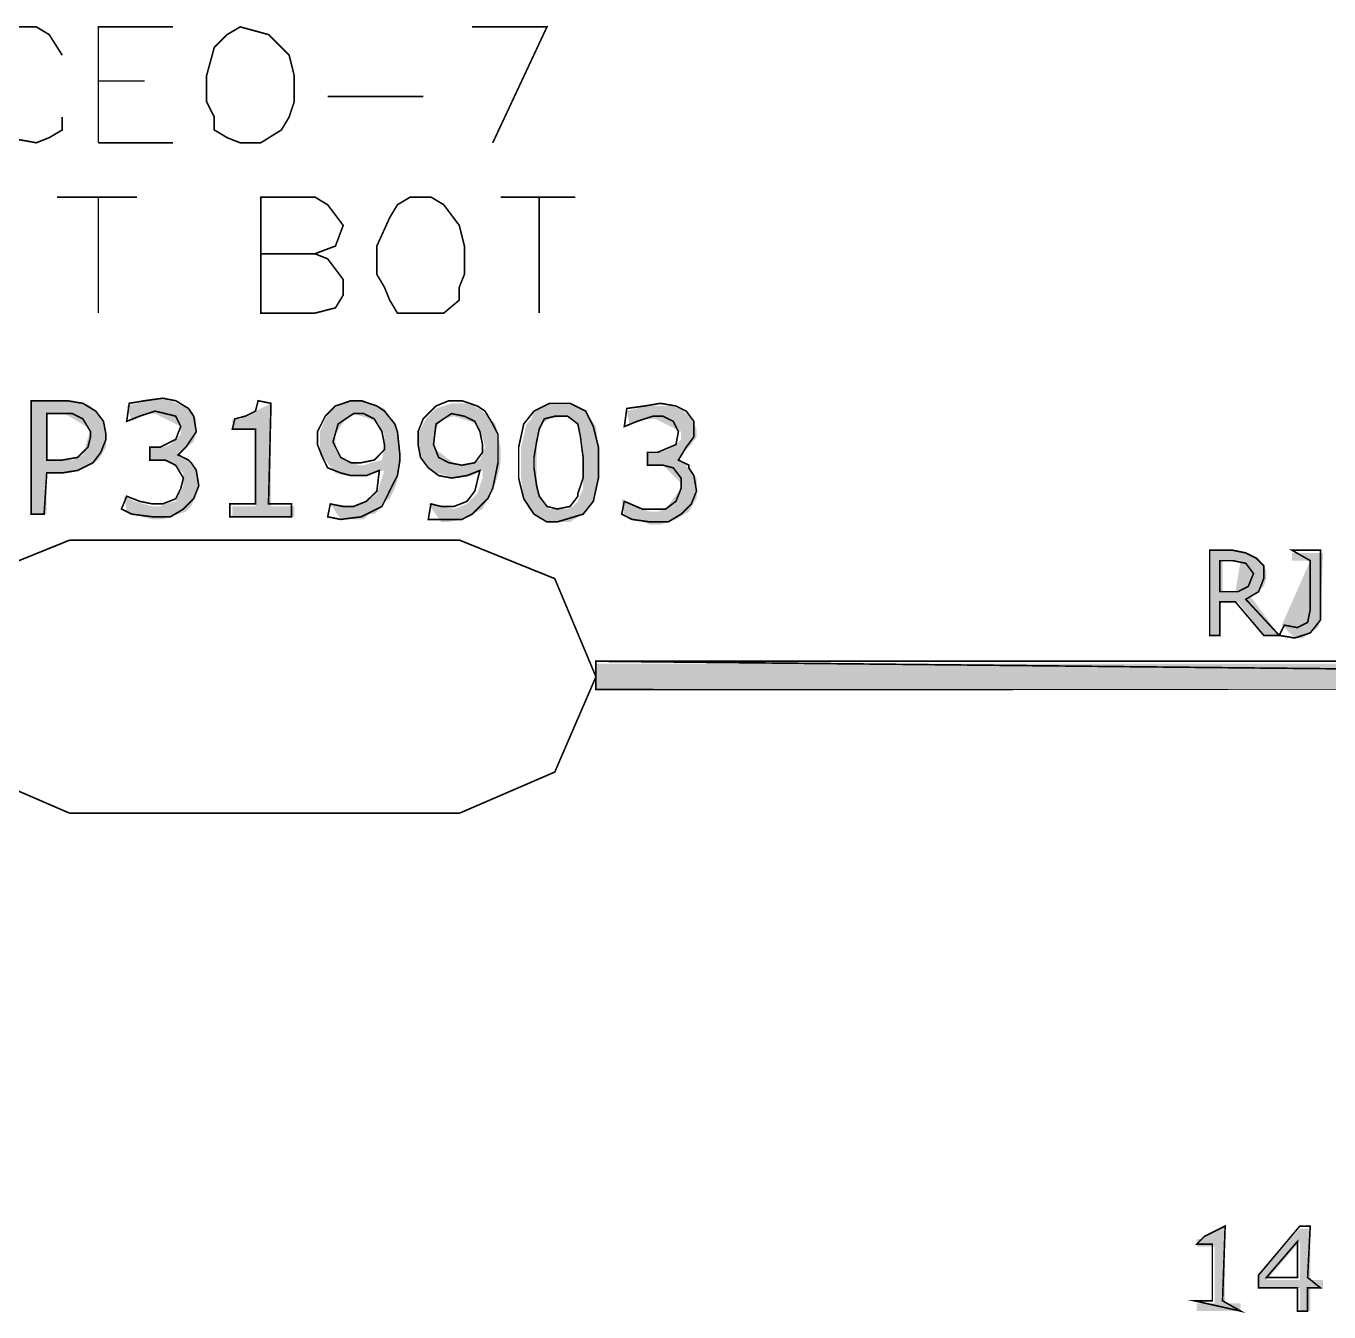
# Model space of a CAD drawing. Header units: millimetres. Extents: x 688550 to 690417, y 7458888 to 7459543.
# Drawn here: x 689582.95 to 689620.39, y 7459312.33 to 7459349.27 of the extents above; entities that cross this region are included whole.
import ezdxf

# ---------------------------------------------------------------- set-up
doc = ezdxf.new("R2010")
doc.units = ezdxf.units.MM
doc.header["$LTSCALE"] = 3
doc.header["$MEASUREMENT"] = 0
doc.layers.add('H', color=7, linetype='Continuous')
doc.layers.add('P', color=7, linetype='Continuous')

msp = doc.modelspace()

# ---------------------------------------------------------------- hatches: boundary and pattern name
at = {"layer": 'H', "linetype": 'Continuous'}
for points in [[(689583.104, 7459335.244), (689583.104, 7459338.503), (689584.141, 7459338.503), (689584.435, 7459338.427), (689584.658, 7459338.427), (689584.809, 7459338.352), (689585.103, 7459338.058), (689585.25, 7459337.613), (689585.25, 7459337.39), (689585.25, 7459337.167), (689585.032, 7459336.798), (689584.658, 7459336.575), (689584.141, 7459336.428), (689583.549, 7459336.428), (689583.549, 7459336.798), (689584.066, 7459336.798), (689584.288, 7459336.798), (689584.586, 7459336.945), (689584.809, 7459337.688), (689584.066, 7459338.133), (689583.549, 7459338.133), (689583.549, 7459336.798), (689583.549, 7459336.428), (689583.549, 7459335.244), (689583.104, 7459335.244)], [(689586.586, 7459335.093), (689586.287, 7459335.168), (689586.065, 7459335.244), (689585.846, 7459335.315), (689585.771, 7459335.76), (689586.065, 7459335.613), (689586.586, 7459335.466), (689586.808, 7459335.466), (689586.955, 7459335.538), (689587.253, 7459335.613), (689587.476, 7459336.059), (689587.476, 7459336.281), (689587.476, 7459336.428), (689587.102, 7459336.722), (689586.808, 7459336.798), (689586.51, 7459336.798), (689586.51, 7459337.167), (689586.88, 7459337.167), (689587.102, 7459337.243), (689587.4, 7459337.537), (689587.4, 7459337.76), (689586.661, 7459338.133), (689586.439, 7459338.133), (689585.993, 7459337.911), (689585.846, 7459338.352), (689586.14, 7459338.427), (689586.661, 7459338.574), (689587.102, 7459338.503), (689587.476, 7459338.352), (689587.77, 7459338.133), (689587.846, 7459337.982), (689587.846, 7459337.835), (689587.846, 7459337.613), (689587.77, 7459337.319), (689587.325, 7459337.02), (689587.846, 7459336.575), (689587.917, 7459336.281), (689587.917, 7459336.059), (689587.846, 7459335.836), (689587.699, 7459335.466), (689587.547, 7459335.315), (689587.325, 7459335.244), (689586.88, 7459335.093), (689586.586, 7459335.093)], [(689590.66, 7459335.168), (689588.883, 7459335.168), (689588.883, 7459335.466), (689589.547, 7459335.466), (689589.547, 7459337.688), (689588.883, 7459337.688), (689588.883, 7459337.982), (689589.106, 7459337.982), (689589.992, 7459338.427), (689589.992, 7459335.466), (689590.66, 7459335.466), (689590.66, 7459335.168)], [(689591.995, 7459335.093), (689591.697, 7459335.538), (689592.365, 7459335.466), (689592.734, 7459335.613), (689593.033, 7459335.836), (689593.18, 7459336.281), (689593.251, 7459336.5), (689593.18, 7459336.798), (689593.251, 7459337.243), (689593.251, 7459337.537), (689593.033, 7459337.911), (689592.365, 7459338.133), (689592.142, 7459337.982), (689591.844, 7459337.537), (689591.844, 7459337.243), (689591.844, 7459337.096), (689591.995, 7459336.873), (689592.365, 7459336.722), (689592.512, 7459336.651), (689592.659, 7459336.651), (689592.881, 7459336.722), (689593.18, 7459336.798), (689593.251, 7459336.5), (689592.957, 7459336.428), (689592.587, 7459336.353), (689592.365, 7459336.353), (689592.142, 7459336.353), (689591.844, 7459336.428), (689591.55, 7459336.798), (689591.399, 7459336.945), (689591.399, 7459337.167), (689591.399, 7459337.319), (689591.399, 7459337.613), (689591.55, 7459337.982), (689591.697, 7459338.205), (689591.92, 7459338.352), (689592.289, 7459338.503), (689592.659, 7459338.503), (689592.881, 7459338.427), (689593.251, 7459338.28), (689593.402, 7459338.058), (689593.549, 7459337.835), (689593.625, 7459337.688), (689593.696, 7459337.167), (689593.696, 7459336.722), (689593.625, 7459336.353), (689593.625, 7459336.206), (689593.549, 7459335.983), (689593.402, 7459335.685), (689593.251, 7459335.613), (689593.18, 7459335.466), (689592.957, 7459335.244), (689592.81, 7459335.244), (689592.659, 7459335.093), (689592.289, 7459335.093), (689591.995, 7459335.093)], [(689594.881, 7459335.021), (689594.511, 7459335.538), (689595.254, 7459335.391), (689595.624, 7459335.538), (689595.771, 7459335.685), (689595.918, 7459335.836), (689596.069, 7459336.281), (689596.069, 7459336.5), (689595.994, 7459336.798), (689596.141, 7459337.167), (689596.069, 7459337.466), (689595.918, 7459337.835), (689595.254, 7459338.058), (689594.956, 7459337.982), (689594.809, 7459337.835), (689594.662, 7459337.537), (689594.662, 7459337.243), (689594.734, 7459337.096), (689595.326, 7459336.651), (689595.401, 7459336.651), (689595.771, 7459336.722), (689595.994, 7459336.798), (689596.069, 7459336.5), (689595.771, 7459336.353), (689595.401, 7459336.281), (689595.179, 7459336.281), (689595.032, 7459336.353), (689594.734, 7459336.428), (689594.364, 7459336.722), (689594.288, 7459336.945), (689594.217, 7459337.167), (689594.217, 7459337.537), (689594.44, 7459337.982), (689594.587, 7459338.133), (689594.734, 7459338.28), (689595.179, 7459338.427), (689595.477, 7459338.427), (689595.7, 7459338.427), (689596.069, 7459338.205), (689596.439, 7459337.835), (689596.514, 7459337.537), (689596.586, 7459337.167), (689596.586, 7459336.722), (689596.514, 7459336.353), (689596.439, 7459336.13), (689596.363, 7459335.983), (689596.216, 7459335.685), (689596.069, 7459335.391), (689595.771, 7459335.244), (689595.624, 7459335.168), (689595.477, 7459335.093), (689595.103, 7459335.021), (689594.881, 7459335.021)], [(689598.585, 7459335.021), (689598.291, 7459335.021), (689598.367, 7459335.391), (689598.514, 7459335.391), (689598.661, 7459335.466), (689598.808, 7459335.613), (689598.959, 7459335.983), (689598.959, 7459336.206), (689598.959, 7459336.5), (689598.959, 7459336.873), (689598.959, 7459337.167), (689598.883, 7459337.613), (689598.736, 7459337.911), (689598.438, 7459338.058), (689597.993, 7459337.982), (689597.77, 7459337.835), (689597.623, 7459337.466), (689597.623, 7459337.167), (689597.623, 7459336.873), (689597.623, 7459336.722), (689597.623, 7459336.575), (689597.623, 7459336.281), (689597.699, 7459335.836), (689597.846, 7459335.538), (689597.993, 7459335.391), (689598.144, 7459335.391), (689598.367, 7459335.391), (689598.291, 7459335.021), (689597.993, 7459335.021), (689597.548, 7459335.244), (689597.401, 7459335.391), (689597.254, 7459335.685), (689597.178, 7459336.281), (689597.178, 7459336.722), (689597.178, 7459337.167), (689597.329, 7459337.835), (689597.476, 7459337.982), (689597.548, 7459338.205), (689597.993, 7459338.427), (689598.585, 7459338.427), (689599.03, 7459338.205), (689599.181, 7459337.982), (689599.328, 7459337.76), (689599.4, 7459337.167), (689599.4, 7459336.281), (689599.253, 7459335.613), (689599.106, 7459335.391), (689598.959, 7459335.244), (689598.585, 7459335.021)], [(689600.882, 7459334.946), (689600.66, 7459335.021), (689600.143, 7459335.168), (689600.068, 7459335.685), (689600.437, 7459335.466), (689600.882, 7459335.315), (689601.105, 7459335.315), (689601.328, 7459335.391), (689601.773, 7459335.983), (689601.773, 7459336.13), (689601.252, 7459336.651), (689601.105, 7459336.651), (689600.811, 7459336.651), (689600.811, 7459337.02), (689601.181, 7459337.02), (689601.403, 7459337.096), (689601.626, 7459337.243), (689601.773, 7459337.39), (689601.773, 7459337.613), (689601.034, 7459337.982), (689600.811, 7459337.982), (689600.513, 7459337.911), (689600.29, 7459337.835), (689600.215, 7459338.205), (689600.513, 7459338.28), (689600.735, 7459338.352), (689601.034, 7459338.352), (689601.252, 7459338.352), (689601.475, 7459338.352), (689601.773, 7459338.28), (689602.067, 7459337.982), (689602.218, 7459337.688), (689602.218, 7459337.466), (689602.067, 7459337.243), (689601.697, 7459336.873), (689601.848, 7459336.722), (689602.218, 7459336.281), (689602.218, 7459336.13), (689602.218, 7459335.907), (689602.218, 7459335.685), (689601.995, 7459335.315), (689601.626, 7459335.093), (689601.181, 7459334.946), (689600.882, 7459334.946)], [(689618.514, 7459331.762), (689617.775, 7459332.724), (689617.254, 7459332.724), (689617.33, 7459333.018), (689617.699, 7459333.018), (689617.85, 7459333.908), (689617.699, 7459333.908), (689617.33, 7459333.908), (689617.33, 7459333.018), (689617.254, 7459332.724), (689617.254, 7459331.762), (689616.96, 7459331.762), (689616.96, 7459334.206), (689617.628, 7459334.206), (689617.922, 7459334.131), (689618.069, 7459334.131), (689618.367, 7459333.984), (689618.59, 7459333.614), (689618.59, 7459333.392), (689618.514, 7459333.169), (689618.144, 7459332.871), (689618.959, 7459331.762), (689618.514, 7459331.762)], [(689619.404, 7459331.686), (689619.035, 7459332.056), (689619.85, 7459333.908), (689619.329, 7459333.908), (689619.329, 7459334.131), (689620.219, 7459334.131), (689620.144, 7459332.354), (689620.144, 7459332.203), (689620.072, 7459331.985), (689619.627, 7459331.686), (689619.404, 7459331.686)], [(689679.04, 7459330.204), (689599.328, 7459330.947), (689679.04, 7459330.947), (689679.04, 7459330.204)], [(689599.328, 7459330.204), (689599.328, 7459330.947), (689679.04, 7459330.204), (689599.328, 7459330.204)], [(689617.85, 7459312.35), (689616.59, 7459312.35), (689616.59, 7459312.572), (689617.107, 7459312.572), (689617.107, 7459314.202), (689616.59, 7459314.202), (689616.59, 7459314.424), (689616.737, 7459314.424), (689617.405, 7459314.794), (689617.405, 7459312.572), (689617.85, 7459312.572), (689617.85, 7459312.35)], [(689619.551, 7459312.35), (689619.551, 7459313.017), (689618.367, 7459313.017), (689618.367, 7459313.387), (689618.59, 7459313.24), (689619.551, 7459313.24), (689619.551, 7459314.349), (689618.59, 7459313.24), (689618.367, 7459313.387), (689619.551, 7459314.723), (689619.85, 7459314.723), (689619.85, 7459313.24), (689620.219, 7459313.24), (689620.219, 7459313.017), (689619.85, 7459313.017), (689619.85, 7459312.35), (689619.551, 7459312.35)]]:
    msp.add_hatch(color=256, dxfattribs=at).paths.add_polyline_path(points)

# ---------------------------------------------------------------- linework, layer by layer
at = {"layer": 'P', "const_width": 0.0462}
for points in [[(689583.994, 7459348.428), (689583.62, 7459349.02), (689583.251, 7459349.242), (689582.659, 7459349.242), (689582.066, 7459348.65), (689581.697, 7459347.835), (689581.697, 7459347.096), (689581.844, 7459346.651), (689582.066, 7459346.281), (689582.436, 7459346.059), (689583.251, 7459345.912), (689583.62, 7459346.059), (689583.994, 7459346.281), (689583.994, 7459346.651)], [(689585.032, 7459345.912), (689585.032, 7459349.242), (689587.178, 7459349.242)], [(689589.106, 7459349.242), (689588.732, 7459349.02), (689588.362, 7459348.65), (689588.14, 7459347.835), (689588.14, 7459347.096), (689588.362, 7459346.651), (689588.362, 7459346.281), (689588.732, 7459346.059), (689589.106, 7459345.912), (689589.698, 7459345.912), (689590.29, 7459346.281), (689590.513, 7459346.651), (689590.66, 7459347.096), (689590.66, 7459347.835), (689590.513, 7459348.428), (689589.92, 7459349.02), (689589.106, 7459349.242)], [(689595.771, 7459349.242), (689597.921, 7459349.242), (689596.363, 7459345.912)], [(689585.032, 7459347.688), (689586.363, 7459347.688)], [(689591.621, 7459347.243), (689594.364, 7459347.243)], [(689585.032, 7459345.912), (689587.178, 7459345.912)], [(689583.843, 7459344.354), (689586.14, 7459344.354)], [(689585.032, 7459344.354), (689585.032, 7459341.019)], [(689591.252, 7459342.724), (689591.621, 7459342.577), (689592.067, 7459341.985), (689592.067, 7459341.54), (689591.844, 7459341.17), (689591.252, 7459341.019), (689589.698, 7459341.019), (689589.698, 7459344.354), (689591.252, 7459344.354), (689591.621, 7459344.131), (689592.067, 7459343.539), (689591.844, 7459342.947), (689591.252, 7459342.724), (689589.698, 7459342.724)], [(689593.994, 7459344.354), (689593.625, 7459344.131), (689593.402, 7459343.761), (689593.033, 7459342.947), (689593.033, 7459342.132), (689593.251, 7459341.762), (689593.402, 7459341.393), (689593.625, 7459341.019), (689593.994, 7459341.019), (689594.587, 7459341.019), (689594.956, 7459341.019), (689595.401, 7459341.393), (689595.401, 7459341.762), (689595.548, 7459342.132), (689595.548, 7459342.947), (689595.401, 7459343.539), (689594.956, 7459344.131), (689594.587, 7459344.354), (689593.994, 7459344.354)], [(689596.586, 7459344.354), (689598.736, 7459344.354)], [(689597.699, 7459344.354), (689597.699, 7459341.019)], [(689585.25, 7459337.537), (689585.179, 7459337.911), (689584.956, 7459338.205), (689584.586, 7459338.427), (689584.141, 7459338.503), (689583.104, 7459338.503), (689583.104, 7459335.244), (689583.473, 7459335.244), (689583.549, 7459336.428), (689583.994, 7459336.428), (689584.435, 7459336.5), (689584.88, 7459336.722), (689585.103, 7459337.02), (689585.25, 7459337.39), (689585.25, 7459337.537), (689585.25, 7459337.537)], [(689587.623, 7459336.798), (689587.325, 7459336.945), (689587.547, 7459337.167), (689587.846, 7459337.613), (689587.77, 7459338.058), (689587.623, 7459338.28), (689587.253, 7459338.503), (689586.88, 7459338.574), (689586.363, 7459338.503), (689585.918, 7459338.427), (689585.846, 7459337.911), (689586.216, 7459338.058), (689586.661, 7459338.205), (689586.955, 7459338.133), (689587.253, 7459338.058), (689587.4, 7459337.76), (689587.253, 7459337.39), (689586.808, 7459337.167), (689586.51, 7459337.167), (689586.51, 7459336.798), (689586.955, 7459336.798), (689587.253, 7459336.651), (689587.476, 7459336.281), (689587.4, 7459335.983), (689587.253, 7459335.685), (689586.88, 7459335.538), (689586.586, 7459335.538), (689586.216, 7459335.613), (689585.846, 7459335.76), (689585.695, 7459335.391), (689585.993, 7459335.244), (689586.586, 7459335.168), (689587.102, 7459335.168), (689587.476, 7459335.391), (689587.77, 7459335.685), (689587.917, 7459336.059), (689587.846, 7459336.5), (689587.699, 7459336.722), (689587.623, 7459336.798), (689587.623, 7459336.798)], [(689590.584, 7459335.168), (689590.584, 7459335.538), (689589.92, 7459335.538), (689589.992, 7459338.427), (689589.622, 7459338.503), (689589.547, 7459338.205), (689589.253, 7459338.058), (689588.954, 7459337.982), (689588.883, 7459337.688), (689589.547, 7459337.688), (689589.547, 7459335.538), (689588.807, 7459335.538), (689588.807, 7459335.168), (689590.584, 7459335.168), (689590.584, 7459335.168)], [(689593.696, 7459336.945), (689593.625, 7459337.613), (689593.549, 7459337.835), (689593.251, 7459338.205), (689593.033, 7459338.352), (689592.587, 7459338.503), (689592.289, 7459338.503), (689591.844, 7459338.352), (689591.55, 7459338.058), (689591.327, 7459337.613), (689591.327, 7459337.243), (689591.474, 7459336.873), (689591.621, 7459336.575), (689591.995, 7459336.428), (689592.289, 7459336.353), (689592.734, 7459336.353), (689593.104, 7459336.5), (689593.033, 7459335.907), (689592.734, 7459335.613), (689592.365, 7459335.466), (689592.067, 7459335.466), (689591.697, 7459335.538), (689591.621, 7459335.168), (689591.995, 7459335.093), (689592.587, 7459335.168), (689592.881, 7459335.315), (689593.18, 7459335.466), (689593.327, 7459335.76), (689593.474, 7459336.059), (689593.625, 7459336.353), (689593.696, 7459336.798), (689593.696, 7459336.945), (689593.696, 7459336.945)], [(689596.514, 7459336.945), (689596.514, 7459337.537), (689596.363, 7459337.835), (689596.141, 7459338.205), (689595.918, 7459338.352), (689595.477, 7459338.503), (689595.103, 7459338.503), (689594.734, 7459338.352), (689594.364, 7459337.982), (689594.217, 7459337.613), (689594.217, 7459337.243), (689594.288, 7459336.873), (689594.511, 7459336.575), (689594.809, 7459336.353), (689595.179, 7459336.281), (689595.624, 7459336.353), (689595.994, 7459336.5), (689595.847, 7459335.907), (689595.624, 7459335.613), (689595.254, 7459335.466), (689594.881, 7459335.466), (689594.587, 7459335.538), (689594.511, 7459335.093), (689594.881, 7459335.093), (689595.477, 7459335.093), (689595.771, 7459335.244), (689595.994, 7459335.466), (689596.216, 7459335.685), (689596.363, 7459335.983), (689596.439, 7459336.353), (689596.514, 7459336.722), (689596.514, 7459336.945), (689596.514, 7459336.945)], [(689599.4, 7459336.722), (689599.4, 7459337.167), (689599.253, 7459337.76), (689599.03, 7459338.205), (689598.585, 7459338.427), (689598.291, 7459338.427), (689597.993, 7459338.427), (689597.548, 7459338.205), (689597.254, 7459337.835), (689597.107, 7459337.167), (689597.107, 7459336.722), (689597.107, 7459336.281), (689597.254, 7459335.685), (689597.548, 7459335.244), (689597.921, 7459335.021), (689598.215, 7459335.021), (689598.959, 7459335.244), (689599.253, 7459335.613), (689599.4, 7459336.281), (689599.4, 7459336.722), (689599.4, 7459336.722)], [(689601.995, 7459336.651), (689601.697, 7459336.798), (689601.92, 7459337.167), (689602.142, 7459337.466), (689602.142, 7459337.911), (689601.92, 7459338.205), (689601.626, 7459338.352), (689601.181, 7459338.427), (689600.735, 7459338.352), (689600.215, 7459338.28), (689600.143, 7459337.76), (689600.513, 7459337.911), (689600.958, 7459338.058), (689601.252, 7459338.058), (689601.55, 7459337.911), (689601.697, 7459337.613), (689601.626, 7459337.243), (689601.105, 7459337.02), (689600.811, 7459337.02), (689600.811, 7459336.651), (689601.252, 7459336.651), (689601.55, 7459336.575), (689601.773, 7459336.281), (689601.773, 7459335.983), (689601.626, 7459335.613), (689601.328, 7459335.391), (689601.034, 7459335.391), (689600.66, 7459335.391), (689600.143, 7459335.613), (689600.068, 7459335.244), (689600.366, 7459335.093), (689600.882, 7459335.021), (689601.403, 7459335.021), (689601.773, 7459335.244), (689602.067, 7459335.538), (689602.218, 7459335.907), (689602.142, 7459336.353), (689601.995, 7459336.575), (689601.995, 7459336.651), (689601.995, 7459336.651)], [(689584.809, 7459337.466), (689584.733, 7459337.167), (689584.435, 7459336.873), (689583.994, 7459336.798), (689583.549, 7459336.798), (689583.549, 7459338.133), (689583.994, 7459338.133), (689584.288, 7459338.133), (689584.586, 7459337.982), (689584.809, 7459337.613), (689584.809, 7459337.466), (689584.809, 7459337.466)], [(689593.251, 7459337.096), (689592.957, 7459336.798), (689592.587, 7459336.722), (689592.289, 7459336.722), (689591.995, 7459336.873), (689591.773, 7459337.319), (689591.92, 7459337.835), (689592.365, 7459338.133), (689592.659, 7459338.133), (689592.957, 7459337.982), (689593.18, 7459337.613), (689593.251, 7459337.243), (689593.251, 7459337.096), (689593.251, 7459337.096)], [(689596.069, 7459337.02), (689595.847, 7459336.722), (689595.477, 7459336.651), (689595.103, 7459336.722), (689594.809, 7459336.873), (689594.662, 7459337.243), (689594.734, 7459337.835), (689595.179, 7459338.133), (689595.548, 7459338.058), (689595.847, 7459337.911), (689595.994, 7459337.613), (689596.069, 7459337.243), (689596.069, 7459337.02), (689596.069, 7459337.02)], [(689598.808, 7459335.76), (689598.585, 7459335.466), (689598.215, 7459335.391), (689597.921, 7459335.466), (689597.699, 7459335.76), (689597.623, 7459336.059), (689597.548, 7459336.575), (689597.548, 7459336.873), (689597.623, 7459337.319), (689597.699, 7459337.688), (689597.846, 7459337.982), (689598.144, 7459338.058), (689598.514, 7459338.058), (689598.808, 7459337.835), (689598.883, 7459337.466), (689598.959, 7459336.873), (689598.959, 7459336.575), (689598.959, 7459336.281), (689598.808, 7459335.836), (689598.808, 7459335.76), (689598.808, 7459335.76)], [(689584.213, 7459334.5), (689581.474, 7459333.392), (689580.29, 7459330.573), (689581.474, 7459327.835), (689584.213, 7459326.651)], [(689584.213, 7459334.5), (689595.401, 7459334.5)], [(689595.401, 7459326.651), (689598.144, 7459327.835), (689599.328, 7459330.573), (689598.144, 7459333.392), (689595.401, 7459334.5)], [(689618.959, 7459331.762), (689617.997, 7459332.799), (689618.367, 7459333.018), (689618.514, 7459333.392), (689618.514, 7459333.761), (689618.291, 7459333.984), (689617.997, 7459334.131), (689617.628, 7459334.206), (689616.96, 7459334.206), (689616.96, 7459331.762), (689617.254, 7459331.762), (689617.254, 7459332.724), (689617.699, 7459332.724), (689618.514, 7459331.762), (689618.959, 7459331.762), (689618.959, 7459331.762)], [(689620.144, 7459332.354), (689620.144, 7459334.206), (689619.329, 7459334.206), (689619.85, 7459333.908), (689619.85, 7459332.501), (689619.774, 7459332.132), (689619.48, 7459331.985), (689619.106, 7459332.056), (689618.959, 7459331.762), (689619.404, 7459331.686), (689619.85, 7459331.833), (689620.144, 7459332.203), (689620.144, 7459332.354), (689620.144, 7459332.354)], [(689618.22, 7459333.539), (689618.069, 7459333.169), (689617.775, 7459333.018), (689617.254, 7459333.018), (689617.254, 7459333.908), (689617.628, 7459333.908), (689617.997, 7459333.833), (689618.22, 7459333.539), (689618.22, 7459333.539), (689618.22, 7459333.539)], [(689679.04, 7459330.204), (689679.04, 7459331.019), (689599.328, 7459331.019), (689679.04, 7459330.204), (689679.04, 7459330.204)], [(689679.04, 7459330.204), (689599.328, 7459331.019), (689599.328, 7459330.204), (689679.04, 7459330.204), (689679.04, 7459330.204)], [(689595.401, 7459326.651), (689584.213, 7459326.651)], [(689617.85, 7459312.35), (689617.33, 7459312.648), (689617.405, 7459314.794), (689617.107, 7459314.647), (689616.813, 7459314.5), (689616.59, 7459314.277), (689617.036, 7459314.277), (689617.036, 7459312.648), (689616.515, 7459312.648), (689617.85, 7459312.35), (689617.85, 7459312.35)], [(689620.144, 7459313.017), (689619.774, 7459313.316), (689619.85, 7459314.794), (689619.551, 7459314.794), (689618.367, 7459313.387), (689618.367, 7459313.017), (689619.48, 7459313.017), (689619.48, 7459312.35), (689619.774, 7459312.35), (689619.774, 7459313.017), (689620.144, 7459313.017), (689620.144, 7459313.017)], [(689619.48, 7459313.316), (689618.59, 7459313.316), (689619.48, 7459314.349), (689619.48, 7459313.316), (689619.48, 7459313.316)]]:
    msp.add_lwpolyline(points, dxfattribs=at)

doc.saveas('drawing.dxf')
